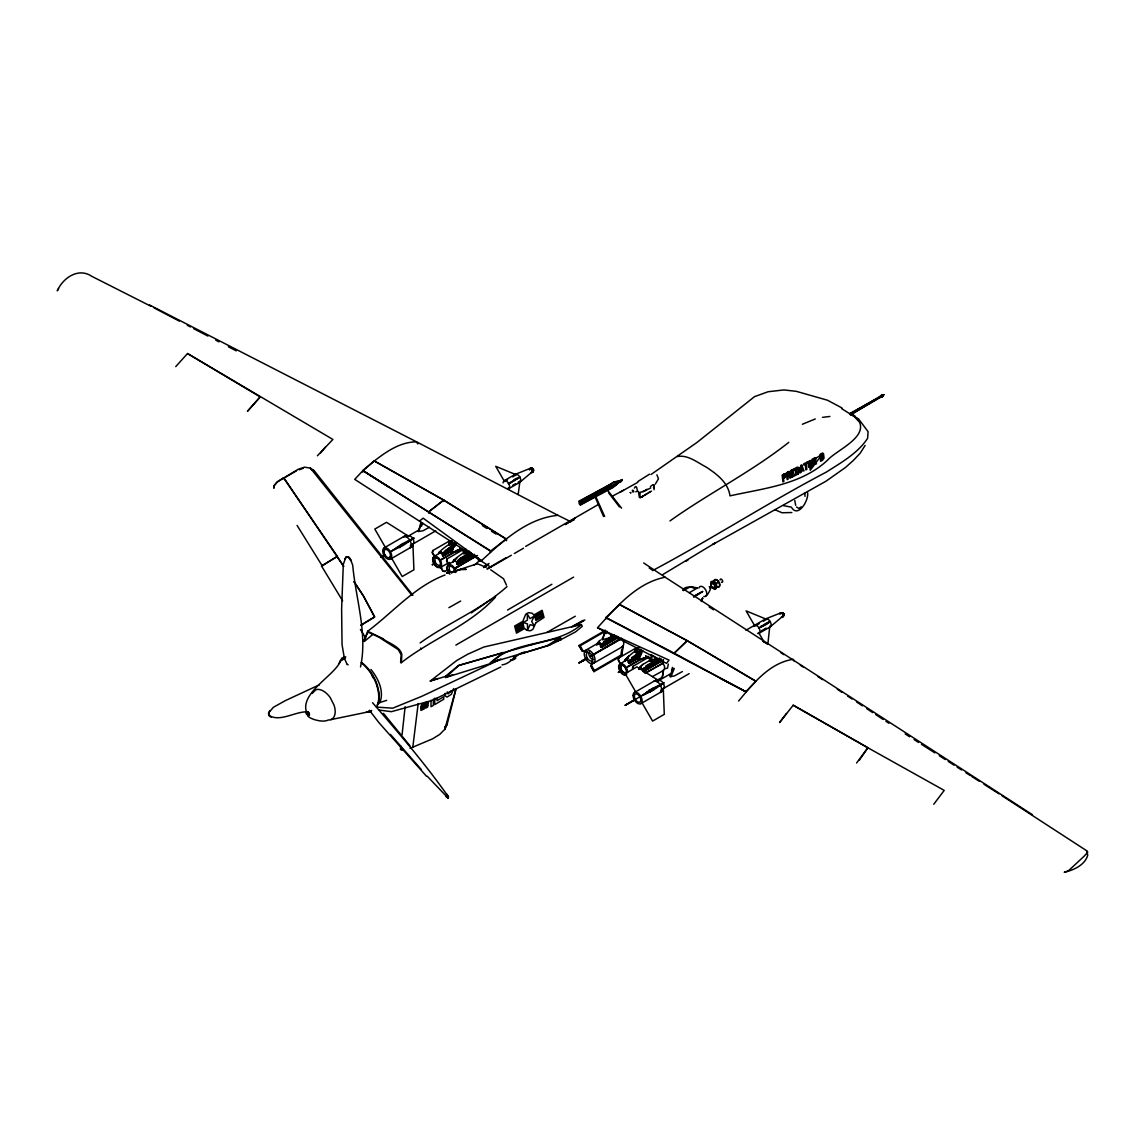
<?xml version="1.0" encoding="UTF-8"?>
<svg xmlns="http://www.w3.org/2000/svg" width="1145" height="1145" viewBox="0 0 1145 1145"><rect width="100%" height="100%" fill="white"/><g stroke="black" fill="none" stroke-linecap="round" stroke-linejoin="round"><path stroke-width="1.5" d="M362.765 472.112L362.765 470.638L374.186 460.963L443.716 500.107L506.534 539.095L506.534 540.597M429.017 513.103L429.017 511.629L443.716 500.107L506.147 539.181L506.147 540.512M443.716 501.424L443.716 500.107L374.386 460.92L362.951 470.581L354.721 479.369L491.076 567.39M555.168 641.472L561.322 639.425L575.534 631.897L582.247 626.372L581.388 624.555L483.748 647.054L467.618 654.282L456.726 660.508L430.277 681.032L437.719 678.527M431.021 700.196L430.978 706.708L433.311 705.42L433.454 699.051M434.842 698.135L434.699 704.619L443.688 699.294L443.773 696.718L437.046 700.711L437.104 698.121M807.554 492.393C809.214 500.122 797.879 518.742 791.381 507.135L783.294 505.603M447.28 691.909L448.11 693.899L451.502 690.578M453.663 688.56L451.373 694.285L447.108 697.076L445.047 695.888L445.147 693.312M653.595 487.899L653.752 484.936M654.067 489.702L654.31 485.251M801.486 467.346L801.156 472.384L800.212 472.885L800.799 465.371L801.758 464.884L801.529 466.688M400.635 662.511L401.351 662.64L401.852 654.783C400.764 646.238 385.149 641.658 382.874 638.638L367.674 631.253L363.766 641.157L367.974 632.14L378.78 637.107L398.317 649.659L401.122 654.74L400.635 662.511L401.351 662.64C431.407 639.168 469.078 625.757 495.227 597.432L495.642 595.743M592.223 661.767L593.21 663.47L623.181 646.295L621.663 655.641L593.997 671.614L590.977 666.404L592.223 661.767L593.64 663.227L594.312 662.597A7.643 4.423 60 0 0 594.312 656.357L593.64 654.954M382.831 639.425L382.874 638.638M454.794 572.271L454.679 570.353M615.752 636.062L600.137 644.635L601.211 647.197L600.438 646.238L617.284 636.334M643.032 664.329C635.604 670.512 641.887 665.66 643.461 671.6L642.688 670.641L643.347 671.528L663.341 659.992M621.248 639.01L590.977 655.985L619.331 639.125M405.144 706.651L402.081 734.632M269.862 710.515L268.545 713.163A6.383 5.181 70.7 0 0 268.903 715.21C279.18 722.524 294.895 711.703 306.416 711.861C308.52 710.315 311.011 715.897 308.105 715.596C295.668 694.557 334.798 676.223 340.566 660.851L344.373 658.361M400.807 746.096L400.435 749.374L402.095 750.347M622.293 480.385C621.792 478.295 622.078 482.889 619.13 482.117L612.99 487.541L580.773 504.773L579.141 503.829L579.155 501.138L614.35 482.059L618.815 481.315M418.197 703.445L412.801 747.227M529.591 469.064L529.591 470.037M508.208 487.956L508.666 488.743L519.801 482.317L532.783 471.397A3.292 1.904 0 0 0 533.112 469.321L530.006 468.462L515.207 474.359L504.072 480.786M709.242 586.77C713.435 585.324 707.567 595.357 706.25 595.758M714.122 580.973L714.122 580.93A3.95 2.29 60 0 1 718.216 581.345L719.246 583.12A3.95 2.29 60 0 1 718.216 586.941L717.543 586.87M714.051 583.463L715.582 582.275L713.364 581.374L711.303 582.605L713.22 584.293L715.539 583.721M759.049 633.299L770.184 626.873L783.166 615.953A3.292 1.904 0 0 0 783.481 613.877L780.718 612.918L765.59 618.915L745.939 630.251M518.17 494.525L519.959 481.172M767.851 644.292L769.798 626.029M656.801 680.431L662.325 677.239L663.298 670.584M621.091 653.523L621.649 650.145M620.819 655.212L621.663 655.641L622.622 646.51M449.284 544.662L449.842 543.76L452.69 545.406M463.725 553.636L464.183 552.033L467.031 553.679M467.99 554.824L463.711 552.362M574.117 519.916L569.809 521.848M636.191 652.85L635.217 652.106C635.332 649.687 641.243 653.122 639.969 654.554M640.127 653.609L639.554 654.511L635.275 652.049L635.217 649.745L638.881 647.626M653.022 661.066C651.891 658.232 647.841 660.193 650.532 661.123M653.995 662.211L649.716 659.749M690.163 586.913C709.7 591.392 684.452 582.519 682.935 590.434M634.402 488.128L635.332 486.625A1.56 0.902 60 0 1 636.677 487.398L637.507 491.176L635.718 491.777M306.316 712.863L306.545 711.804L307.948 714.666L306.703 713.421L307.175 711.56L307.461 713.135L307.991 711.889L308.849 714.995L307.833 715.367L306.617 714.136L306.345 712.118L307.275 713.049L307.576 711.66L307.919 713.693L309.078 713.163L308.077 714.151L309.422 714.237L308.034 714.537L309.336 715.138L307.833 714.766L309.436 714.723L308.077 714.365L309.293 713.707L308.019 713.922C306.889 709.814 305.958 716.312 306.745 713.235L306.545 711.804M610.714 637.965L611.487 638.595L614.378 635.847M610.886 638.595L613.806 637.493L614.593 635.962M653.151 662.984L656.658 661.18L656.643 657.874L652.965 659.992L653.151 662.984L655.856 661.767L656.643 660.25M621.005 666.376L620.891 668.165M344.588 558.846L346.792 556.928A6.383 3.435 -3.2 0 0 348.695 557.329L350.857 560.22L348.867 557.143L346.133 556.656L343.314 564.27L341.625 608.897L342.04 644.578L344.359 658.232L346.763 663.685M434.084 555.425L432.409 552.491L432.896 550.516L432.18 552.62L433.869 555.554L435.343 555.726L433.869 555.554M449.67 563.998L448.425 563.698L446.75 560.764L447.237 558.789L446.521 560.893L448.21 563.841L452.69 562.181M627.36 659.477L621.12 663.227L619.86 662.941L618.185 659.992L618.672 658.017L636.148 647.941M632.999 666.304L632.512 668.279L632.999 666.304L649.043 657.044M880.777 396.027L883.21 395.197L881.951 397L881.02 395.383L883.11 395.097L850.535 414.061M409.996 748.343L432.552 738.854L439.694 734.432L444.847 729.25L447.065 724.628L455.982 689.19M619.86 662.941L618.4 659.878L618.901 657.888M420.988 522.234L418.455 531.495L422.891 530.808L429.461 527.272M454.422 541.685L451.459 552.434L456.626 551.632L462.093 548.784M605.104 630.122L602.47 639.626L610.027 637.736M639.64 652.965L640.613 649.186M671.585 670.669L672.43 667.406M455.81 689.175L444.847 729.25M701.27 601.397L702.644 598.076L701.728 601.44M701.584 601.211L702.644 598.076M661.71 691.623L661.567 689.591L662.54 691.136L663.298 688.589L660.307 692.424A6.441 3.721 60 0 0 660.307 684.996A6.441 3.721 60 0 0 653.881 681.275L657.087 680.846M881.493 396.943L883.21 395.197M580.773 504.773L580.801 502.082L579.198 501.138M441.083 568.049L441.684 566.689L441.083 568.049L442.786 570.983L444.747 571.541L447.838 569.752M590.977 666.404L592.652 661.509M621.248 654.969L594.369 670.483L593.997 671.614L591.02 665.689M421.575 522.979L418.455 531.495M377.506 704.289L379.868 702.529C384.434 691.208 378.122 678.255 370.951 669.467M455.095 542.53L451.459 552.434M605.676 630.909L602.47 639.626M641.3 650.031L637.665 659.935L642.832 659.148L648.299 656.285M673.002 668.136L669.882 676.652L674.319 675.965L682.391 671.571M638.795 660.135L642.774 650.432M670.856 676.824L674.276 668.48M693.512 596.416L702.644 591.521L693.841 596.974M883.954 394.61L881.378 395.483M360.503 666.934C367.702 634.158 356.009 599.536 352.832 566.517C353.361 564.356 346.32 552.291 350.713 560.406M882.036 396.628L883.21 395.411L882.566 395.025M809.801 461.807L809.73 460.719L808.041 462.766L808.613 467.274L810.503 467.446C807.926 465.929 810.374 456.841 811.29 465.214L810.732 467.303L812.249 465.185L811.676 460.691L809.944 460.591L810.016 461.678M883.024 395.841L882.895 396.141M879.804 396.585L881.493 395.426L882.151 396.571L881.264 396.886M783.166 615.953L783.481 613.877A3.292 2.691 60 0 0 780.389 613.019L779.917 614.063A3.292 1.904 0 0 1 780.446 613.877M418.14 530.922L419.628 528.918M451.116 551.775L452.847 549.457M602.113 638.967L602.599 637.922M637.794 658.246L637.665 659.935M421.432 526.242L422.834 523.308M454.937 546.322L456.569 542.93M605.948 633.514L607.036 631.239M610.271 484.507L613.505 482.088L622.322 480.127L615.967 484.807L581.13 503.628M642.846 496.357L640.141 497.86L639.898 492.364M268.588 712.877L273.426 707.281L285.42 700.583L319.369 684.824M865.119 445.405L860.124 453.291L853.225 460.562L845.482 467.461L826.017 481.201L712.777 544.462L714.995 543.073L662.984 574.461M58.567 288.683L57.25 290.859C62.846 278.078 78.289 267.128 91.743 276.303L150.839 306.216M339.85 661.61L342.069 657.931L345.776 656.801M338.877 663.57L340.566 660.851M312.213 693.469L315.791 689.777A16.746 9.661 60 0 1 330.218 697.563L334.111 705.277A16.717 9.647 60 0 1 328.214 720.005C322.876 723.239 307.905 718.516 307.69 715.382M448.382 798.122L448.325 797.421A6.383 1.546 -40.2 0 0 448.196 798.165L446.049 796.634M856.617 762.971L867.867 747.757L944.21 790.394L933.747 804.262M859.451 759.994L867.896 747.742L793.213 705.191L779.559 722.567L786.472 713.449M445.577 677.496L458.601 665.588L503.285 652.478L490.532 663.585L445.577 677.496L452.561 674.763M582.605 660.322L581.961 661.195L583.034 661.066M655.326 484.12L658.461 478.839L656.901 474.803M815.183 463.711L816.442 463.882L815.326 461.821L814.438 462.351L815.183 463.711L810.274 470.223L809.959 467.775M815.855 462.809L820.121 457.156L819.863 454.637L821.537 453.62L820.836 455.195L822.325 460.347L820.65 461.349L820.121 457.156M1032.461 814.739L665.13 577.209C636.806 582.776 616.11 607.136 597.561 627.703L666.562 663.356L669.038 660.121L597.561 627.703M882.566 396.113L883.11 395.411L882.094 395.297M578.955 662.941L586.598 658.017L587.027 658.761L578.955 662.941L585.095 659.391M317.408 455.767L332.894 439.437L187.522 353.547L175.729 366.629M320.571 452.948L325.309 447.137M430.277 681.032L445.19 676.523L458.73 665.359L531.81 644.707M497.703 660.178L490.332 662.855C515.05 639.354 555.211 647.097 581.388 624.555M260.216 396.9L247.463 411.284L260.201 396.929L187.537 353.533M618.615 481.558L622.007 479.569M451.917 543.36C449.183 543.388 436.889 553.006 439.322 553.221L441.483 551.861M599.665 643.189C595.185 646.782 598.377 640.499 600.653 640.041M628.705 656.056C617.012 668.909 634.988 648.099 637.908 650.746M639.711 667.721L642.903 664.429L652.235 659.019M570.84 521.748L557.958 515.336C527.63 518.141 502.941 540.798 481.487 560.678L423.149 518.17L419.714 520.846M738.611 701.012C753.181 683.622 769.311 662.955 793.17 659.291L794.358 661.338M599.565 643.118L596.631 644.75L599.894 642.674M444.632 727.161L447.065 724.628M669.997 675.206L671.07 674.09M783.108 614.278L783.524 613.777A3.292 2.605 35.1 0 0 782.679 613.391M439.523 551.79L438.549 553.479L440.725 552.033M439.623 551.962C444.503 557.558 447.724 545.435 453.32 546.122M455.18 560.563L452.89 561.766L453.964 560.234L456.712 562.052L459.975 558.817L470.724 552.62M597.604 643.061L596.745 644.621M597.704 643.232C603.415 648.528 608.009 634.96 614.464 635.604M625.628 659.348C630.909 665.045 634.745 651.777 640.842 652.621M658.246 659.119L642.388 669.138L661.08 658.676M283.645 477.966L277.004 482.174L273.913 485.881L273.884 488.257L274.213 485.58L277.548 481.63L283.645 477.966L337.389 556.413L322.174 565.773L297.07 525.398M412.901 595.243L314.274 470.781L310.409 468.105L304.413 467.174L297.943 469.407L282.815 478.624L296.526 470.81M470.037 553.722C472.041 554.552 466.931 552.777 465.757 551.246M481.859 560.349L479.025 561.336M532.525 469.922L533.141 469.221A3.292 2.333 -75 0 0 530.736 468.405M801.228 506.834L798.809 508.409L796.548 507.049M605.762 619.016L605.762 617.685L619.517 604.646L687.215 640.685L755.986 681.232M622.336 646.653L623.009 646.038A7.643 4.423 60 0 0 623.009 639.783M710.773 588.129L709.843 588.029M638.066 481.401L649.501 474.187M367.674 631.253C393.136 612.203 414.647 586.512 445.033 574.976M617.298 484.135L612.16 487.584M650.36 486.596L652.793 484.678M443.716 500.107L428.96 511.6L428.96 512.917M490.489 552.462L490.489 551.131L506.147 539.181M669.968 520.932C708.583 493.352 751.435 471.926 788.79 442.342M490.718 599.608L471.268 612.904M413.917 538.15L402.825 545.607L391.733 550.96L401.895 544.018L413.917 538.15L390.431 551.704M662.54 683.837L663.37 683.236L652.278 688.574L642.102 695.502L653.194 690.163L662.54 683.837L660.694 685.139M664.286 682.706L634.373 699.981M412.057 539.352L412.916 538.722L402.21 544.905L413.001 538.68L411.942 539.152M660.379 684.595L663.37 683.236M374.386 460.92C386.652 451.373 400.335 442.013 416.479 441.813L557.958 515.336M609.712 488.7L611.373 487.484M650.789 487.899L642.96 491.792M372.239 634.945L364.267 641.515M454.121 546.222L453.964 547.167M644.692 490.776L646.853 489.273M635.06 699.838L625.184 705.277L634.831 699.452M384.219 555.611L381.872 557.171M646.481 692.453L652.722 688.36M521.676 653.666L549.657 645.064L561.036 639.568L560.105 637.579L546.924 645.894M759.994 627.317L764.23 624.469A41.563 33.935 60 0 1 769.798 621.663M572.529 519.773L565.244 524.61L575.334 517.955M532.783 471.397L533.212 469.35A3.292 1.904 -60 0 0 531.165 468.577M644.893 495.012L647.311 493.438M342.627 600.839L321.516 566.002L337.059 556.499L343.672 566.374M641.486 497.145L650.274 491.706M420.115 642.932C448.081 622.78 481.387 609.67 507.049 586.569M686.07 561.207L688.116 559.905M653.609 689.891L642.631 695.344M603.487 491.119L598.949 493.738M442.786 570.983L444.961 571.412M513.303 658.361L515.193 656.786L513.389 656.758M662.325 677.239L663.513 670.455L652.535 676.538M360.718 625.471L374.529 617.055L363.466 596.015L354.077 581.76L363.466 596.015L374.658 616.826L361.119 624.984M435.114 555.855L439.852 553.006M809.4 462.05L809.2 461.034M811.676 460.691L814.467 459.016L814.438 462.05L815.941 459.918L815.741 458.258L819.949 455.724M432.409 564.986L435.114 562.911M446.75 573.259L449.67 571.57M637.865 482.288L620.146 492.164M650.99 474.517L696.861 442.542L754.526 396.642L768.123 391.733L783.939 389.93L796.29 391.332L827.477 400.22L841.947 407.949M641.286 497.188L643.562 495.842M445.534 552.949L442.299 554.838C442.213 557.787 446.851 551.933 452.418 550.444L443.015 556.055M598.148 504.616L525.641 546.437M452.847 544.447L453.019 547.439L442.299 553.736L442.385 554.896L453.32 548.569M441.083 559.461L457.685 549.886M470.466 553.965L456.64 562.009L457.47 564.399L474.545 554.552M477.522 555.497L455.638 568.135L476.334 555.668M455.638 568.135L459.073 565.63M486.854 568.893L505.99 557.787M507.564 610.013L551.876 584.279M638.838 651.834L639.01 654.825L628.29 661.123L629.135 663.327L628.362 662.368L639.311 655.956M456.798 558.545C445.534 566.145 466.087 549.915 466.244 551.632M850.692 414.59L880.791 397.158M850.535 414.948L881.621 396.113L849.762 413.617M625.385 659.434L628.462 657.645M386.208 548.827L384.906 549.586L383.99 547.983L406.561 534.958L407.348 536.633L418.97 529.92M507.578 479.812L504.53 481.587L495.728 466.33L516.28 474.803M512.616 476.907L513.575 476.363M514.506 475.819L515.851 475.046M380.798 557.257L385.292 554.667M519.959 476.921L508.208 483.705L514.32 480.714A41.563 33.935 60 0 0 515.808 479.898M531.867 470.051L533.241 469.25M512.616 485.408L515.551 483.705M518.184 482.188L519.529 481.415M435.744 530.851L411.942 544.591L412.057 546.652L412.916 544.032A4.594 2.648 60 0 0 412.601 538.207A4.594 2.648 60 0 0 407.806 536.547M432.681 550.645L449.928 540.683M449.398 545.349L449.226 542.358L451.674 540.955M451.874 541.07L449.427 542.472L449.427 544.848M451.874 541.614L449.427 543.031L453.806 545.564M455.295 543.045L452.647 544.333L453.019 547.439M453.177 545.864L445.505 550.301L442.385 553.779M452.533 550.702L443.015 555.869M441.297 559.848L460.118 548.999M447.008 558.917L462.838 549.786M466.001 549.228L463.553 550.63L463.553 553.006L468.305 555.439M469.421 551.203L466.974 552.606L467.174 555.096M469.421 551.761L466.974 553.164L459.66 548.942M455.066 560.32L453.005 561.823M470.581 552.377L459.846 558.574L456.712 562.052M472.141 554.137L456.64 563.125L457.356 564.342L472.885 555.182M456.712 563.168L472.255 554.194M457.356 564.342L474.545 554.352M455.409 567.748L475.762 555.998M477.293 563.197L474.23 564.9M484.421 566.145L489.044 563.483M483.491 567.605L487.97 565.015M487.698 568.893L511.328 555.253M514.334 553.522L523.537 548.197M851.279 413.631L879.961 397.086M882.895 395.383L884.183 394.639M455.867 645.093L573.602 577.109M516.409 628.219L522.964 624.454M516.81 629.764L523.365 626.014M546.924 632.426L575.291 616.225M605.075 630.48L578.955 645.565L581.961 650.789L586.598 652.035L586.04 650.074L586.927 649.802A7.643 4.423 60 0 1 592.323 652.922L593.21 654.21M582.605 651.104L578.955 645.565L580.114 645.809L605.505 631.153M599.636 642.231L585.61 650.317L586.598 652.035M603.587 641.558L614.636 635.074M689.261 592.709L696.961 588.244L691.78 587.342M618.286 637.35L601.211 647.397L618.014 637.364M590.977 655.985L621.663 638.28M693.727 596.659L702.644 591.521M714.594 584.623L718.015 582.59M637.865 648.442L635.418 649.859L635.418 652.221M637.865 649L635.418 650.417L641.272 653.795M641.086 650.303L638.638 651.72L639.01 654.825M626.845 659.677L624.555 660.865L626.73 659.42M628.562 658.618L624.555 660.865L625.385 660.55M631.496 657.674L639.168 653.251M638.538 657.888L629.02 663.442L638.237 657.931M621.549 670.04L618.4 672.373L618.672 671.7M641.286 658.647L627.446 666.633M618.4 672.373L621.764 670.426M627.288 667.234L643.905 657.645M653.222 655.899L649.544 658.017L649.544 660.393L654.296 662.826M653.423 656.013L649.745 658.132L649.916 661.123M645.651 655.77L653.165 660.107L656.844 657.989L650.789 654.496M656.643 658.432L652.965 660.55L645.651 656.328M639.711 668.823L638.881 669.138L641.057 667.692M641.057 667.893L638.881 668.952M645.837 665.946L659.649 657.974M642.631 670.512L661.323 659.806M643.347 671.714L663.599 659.978M645.079 673.017L663.513 662.883L645.293 673.389M634.373 692.539L656.944 679.515M656.743 681.747L657.831 681.118M635.675 691.795L625.184 673.632L636.892 666.877L658.69 680.617L670.87 673.589M759.149 623.696L754.913 626.129L746.111 610.886L766.663 619.359L765.347 620.118M763.486 621.191L764.431 620.647M662.44 683.637L663.298 683.279M625.184 705.277L634.173 700.096M758.591 628.261L770.342 621.477M782.35 613.849L783.624 613.806M761.525 630.809L764.459 629.12M765.189 628.691L766.191 628.118M689.161 673.646L662.325 689.147L663.37 690.664L640.799 703.688M849.604 413.975L880.305 396.313M584.852 619.96L573.072 626.644M583.392 620.876L573.731 626.1M432.18 564.6L433.869 563.641M446.521 572.872L448.425 572.285M621.334 670.684L619.86 671.013M880.305 397.444L882.151 396.571M663.513 662.883L662.325 663.055M535.245 617.427L541.857 613.691M535.66 618.987L542.272 615.251M448.897 607.68L460.691 601.039M524.639 652.063C515.794 653.709 510.627 664.143 502.04 664.83M648.7 492.665L651.505 491.105M441.455 566.818L449.355 562.438M571.512 626.83L583.249 620.347M595.915 496.286L579.957 504.873M590.147 496.243L593.167 494.583M596.187 492.922L599.207 491.262M618.744 481.902L622.207 479.798M683.393 590.577L690.478 586.727M580.028 501.095L609.169 485.194L610.915 484.478L612.146 486.553M583.063 500.022L588.73 497.002M580.801 502.082L619.03 481.544M652.535 570.611C711.389 539.295 767.451 503.013 826.49 471.998C841.289 462.48 857.734 453.334 867.595 438.335L868.11 431.722L858.507 418.855L851.179 414.519M611.945 496.386L623.553 490.275M380.913 556.642L383.947 555.139M322.174 565.773L323.606 565.058M321.516 566.002L323.005 565.258M500.823 659.019L490.532 663.585M677.31 456.569C687.73 454.393 697.405 462.58 706.236 467.103C716.799 474.102 728.077 482.374 730.009 495.871C763.486 488.328 801.285 484.879 827.577 460.133C836.236 450.328 866.35 438.249 859.594 422.276L854.199 416.522L841.661 408.636M761.64 626.759L764.688 625.27A37.814 30.872 60 0 0 769.025 622.565M500.794 666.991L432.667 700.253L391.418 711.675L379.339 710.086M498.676 660.107L421.632 696.389L392.735 708.168L377.091 707.138M622.193 646.753L623.181 646.295M802.373 424.265L815.269 418.956M644.306 490.962L639.797 492.565M299.246 469.779L303.325 468.248M531.709 469.736L533.212 469.35A3.292 2.333 15 0 1 532.726 471.84M476.978 563.855L451.76 572.071L460.92 569.437L466.115 569.366L460.92 569.437L453.148 571.57M553.407 642.102L561.036 639.568M379.868 702.529L386.652 700.368M531.165 472.327L532.31 472.441A3.292 2.691 60 0 0 533.112 469.321A3.292 2.605 84.9 0 0 530.35 468.362M781.978 616.525A3.292 1.904 -60 0 1 781.534 616.883L782.693 616.998A3.292 2.691 60 0 0 783.624 614.793M549.657 645.064L490.332 662.855M782.679 614.092L783.481 613.877A3.292 2.333 15 0 1 783.108 616.396M476.449 563.555L478.581 561.308L478.381 558.03M531.738 644.735L560.105 637.579M578.297 625.771L581.388 624.998M330.833 719.632L371.066 711.317A29.842 17.232 60 0 1 366.414 711.961M791.839 512.531L782.064 512.76L775.065 509.797M510.412 659.878L513.876 659.692L515.765 658.117L513.962 658.074M445.19 676.523L447.652 676.165M385.292 547.238L374.816 529.076L386.509 522.32L408.321 536.075L403.498 536.733A6.441 3.721 60 0 1 409.939 540.44A6.441 3.721 60 0 1 409.939 547.882L412.916 544.032L413.917 569.781L402.21 576.536L390.803 556.799L389.515 557.543L390.431 559.132L413.001 546.108L412.057 544.533L412.171 546.58M822.468 417.367L829.896 416.451M596.631 644.563L597.461 644.42M662.425 670.941L664.386 669.338L664.572 666.29L661.195 660.207M452.819 547.324L453.62 547.439M467.346 555.726L470.667 553.808L467.761 555.611L466.974 554.981M638.81 654.711L639.611 654.825M581.961 650.789L587.027 651.777M463.611 552.935L464.183 552.033M635.275 652.049L635.847 651.147M715.324 585.667A1.803 1.045 60 0 0 715.654 585.811L715.954 585.839A1.803 1.045 60 0 0 716.555 584.537M716.784 587.313L714.738 588.501L714.222 585.997L715.954 584.78L715.024 583.191A3.95 2.29 60 0 0 710.93 582.776L710.83 583.564A3.95 2.29 60 0 0 711.202 585.396M882.237 394.996L882.981 395.168M408.321 536.075L405.731 535.431L407.448 536.561M477.866 563.941L486.153 567.333M664.859 668.68L667.478 668.193L668.322 664.129M311.125 469.55L314.274 470.781M720.949 678.799L745.882 691.666L605.762 617.685M149.494 304.956L416.479 441.813L417.825 443.945M228.37 346.778L236.228 350.857M605.891 617.441L674.248 653.208L687.215 640.685L755.9 681.347L745.767 691.766L674.19 653.18L687.215 640.685L619.688 604.417M154.017 307.862L179.35 321.13M187.279 325.28L190.442 326.94M193.605 328.601L207.86 336.058M215.79 340.208L218.953 341.868M346.949 664.186L348.152 664.859M793.184 705.234L867.81 747.757M449.226 542.358L453.806 545.006M459.66 548.383L467.174 552.734M635.217 649.745L641.272 653.237M449.384 544.075L452.232 545.736M635.375 651.462L639.654 653.938M456.783 563.297L457.356 564.156M271.25 717.185L269.232 716.011L268.717 712.863M798.895 467.489L797.049 467.317L798.509 472.012L797.922 474.087L799.553 472.026L798.909 467.489M815.727 458.258L814.768 457.685L814.081 459.245M490.69 569.781L503.528 578.74L506.462 585.152M491.577 531.309L496.057 534.1M362.765 470.638L490.904 551.06M482.374 525.627L486.825 528.417M762.828 641.257L767.336 644.12M780.847 652.722L783.853 654.639M971.919 776.596L979.447 781.377M983.97 784.253L999.027 793.843M1002.032 795.761L1086.548 850.649L1087.75 852.252L1084.143 856.188L1068.357 870.873L1064.249 872.247C1073.48 870.3 1085.074 864.976 1087.75 855.172L1086.548 850.649M905.18 733.916L909.631 736.765M914.082 739.598L918.533 742.447M921.496 744.35L934.85 752.88M939.301 755.729L945.226 759.521M948.189 761.411L954.128 765.203M957.091 767.107L961.542 769.955M965.994 772.803L970.445 775.637M709.113 606.922L713.535 609.77M490.489 551.131L362.951 470.581L388.47 487.011M800.298 665.188L803.26 667.106M818.088 676.752L822.539 679.643M623.066 671.943L624.669 672.73A4.093 2.362 60 0 0 626.344 671.757L626.458 669.982A4.093 2.362 60 0 0 624.254 666.118M405.616 535.502L407.348 536.633M643.705 562.982L665.13 577.209M649.201 567.992L652.077 569.881M837.338 689.304L841.761 692.21M847.658 696.103L852.08 699.022M856.503 701.928L862.4 705.821M866.822 708.726L872.719 712.619M875.667 714.552L883.038 719.418M885.987 721.35L888.935 723.296M624.283 666.204L622.665 665.417A4.093 2.362 60 0 0 620.933 666.304M594.369 654.525L593.94 653.781M448.253 798.208L427.271 776.267M438.649 558.116L437.419 557.085A6.312 3.65 60 0 0 433.955 556.584M451.803 573.13L451.015 572.471A4.093 2.362 60 0 1 449.341 569.566L449.226 567.662A4.093 2.362 60 0 1 451.431 566.331L453.005 567.462M638.337 491.463L639.411 497.445M622.121 673.489L619.073 668.208A5.653 3.263 60 0 1 623.796 665.445L626.859 670.755A5.653 3.263 60 0 1 622.121 673.489M632.741 491.806C635.718 492.922 631.353 487.698 632.57 491.548M372.526 702.686C398.861 733.186 425.41 764.001 448.554 796.992L446.693 794.029M426.427 776.167L378.866 722.595L369.42 710.258M421.403 769.669L390.445 734.403M310.409 468.105L411.957 595.343M383.475 713.349L409.967 745.839M628.29 662.225L629.135 663.327M600.438 646.238L601.211 647.197M607.265 489.86L621.563 508.18M608.567 492.736L619.416 506.92M662.44 691.208L661.352 689.705L661.495 691.752M283.745 477.708L343.657 566.245M716.197 583.635L715.954 583.292A1.803 1.045 60 0 0 714.094 583.106L714.337 584.093M531.967 469.293L532.568 470.323M586.04 659.334L586.927 660.622A7.643 4.423 60 0 0 592.323 663.742M410.311 545.535L411.341 547.067M360.432 629.464L365.742 638.151M441.297 567.934L443 570.854M758.591 632.512L764.058 641.973M642.102 702.944L652.593 721.092L664.286 714.337L663.298 688.589M592.223 654.783L592.652 655.527M580.114 645.809L583.034 650.861M591.45 665.431L594.369 670.483M420.587 648.07L421.031 648.914M371.61 674.892L373.127 677.854M585.61 658.59L584.938 657.187A7.643 4.423 60 0 1 584.938 650.947M560.392 637.421L561.322 639.425M595.901 496.887L604.617 516.381M595.042 496.916L603.572 516.524M653.337 663.098L653.165 660.107M611.086 638.71L610.915 635.718M463.925 553.751L463.754 550.745M795.689 505.346L794.787 500.494M455.867 572.486L455.595 570.911A6.34 3.65 60 0 0 453.062 566.36L451.745 565.372A6.34 3.65 60 0 0 447.094 566.646A6.34 3.65 60 0 0 449.885 574.203M441.269 562.624L441.526 564.213A6.312 3.635 60 0 1 435.544 565.916A6.312 3.635 60 0 1 433.926 556.527M435 561.293L434.885 559.375A4.036 2.333 60 0 1 437.075 558.13L438.678 559.189A4.036 2.333 60 0 1 440.353 562.095L440.453 563.998A4.036 2.333 60 0 1 438.277 565.258L436.689 564.199A4.036 2.333 60 0 1 435.014 561.322M809.272 462.351L809.787 466.444M813.079 459.846L814.209 462.179L812.893 466.001L812.106 459.288L813.78 458.286L813.866 459.374M410.969 545.149L411.112 547.195M662.425 689.09L662.54 691.136M804.835 493.223L805.007 496.357M532.568 472.212A3.292 2.605 35.1 0 0 533.112 469.321A3.292 1.345 -48.4 0 0 531.581 468.877M530.121 468.892A3.292 2.333 15 0 1 533.112 469.321A3.292 2.333 -75 0 1 532.983 470.251M532.654 471.139A3.292 2.333 -75 0 1 531.581 472.513M531.967 472.556A3.292 2.605 84.9 0 0 533.112 469.321A3.292 2.691 60 0 0 530.006 468.462L529.749 468.706A3.292 2.605 35.1 0 1 533.112 469.321A3.292 1.345 -11.6 0 1 532.726 470.881M531.91 469.121A3.292 1.904 0 0 1 533.112 469.321A3.292 1.904 -60 0 1 532.94 469.908M532.668 470.08A3.292 1.345 -48.4 0 0 533.112 469.321A3.292 1.345 -11.6 0 0 531.938 469.364M532.196 471.282A3.292 1.904 -60 0 1 531.81 471.754M503.113 482.889A4.594 2.648 60 0 1 503.228 481.988M503.557 481.258A4.594 2.648 60 0 1 508.666 483.433A4.594 2.648 60 0 1 507.994 488.958M514.692 474.831A4.594 2.648 60 0 1 519.801 477.007A4.594 2.648 60 0 1 519.129 482.532M519.529 477.293A41.563 33.935 60 0 1 516.767 479.297M399.261 546.609A4.594 2.648 60 0 1 399.777 547.682M513.847 479.912A37.814 30.872 60 0 1 516.796 478.209M511.643 482.317A37.814 30.872 60 0 1 510.641 482.832M438.678 558.102A6.312 3.635 60 0 1 441.269 562.567M448.912 572.686A5.653 3.263 60 0 1 447.409 567.147L448.482 565.487L450.457 565.387A5.653 3.263 60 0 1 455.295 572.328M453.034 567.39A4.093 2.362 60 0 1 454.751 570.353M371.667 710.515A29.369 16.946 60 0 1 368.676 711.145M342.727 659.677A29.369 16.946 60 0 1 345.318 658.246M361.877 662.683A29.369 16.946 60 0 1 377.392 685.383L378.966 692.296A29.369 16.946 60 0 1 376.361 706.909M361.133 662.683A29.842 17.232 60 0 1 376.92 685.769M376.877 685.855A29.842 17.232 60 0 1 377.406 704.747M769.898 621.85A37.814 30.872 60 0 1 769.469 622.207M753.61 626.53A4.594 2.648 60 0 1 759.049 627.99A4.594 2.648 60 0 1 757.589 633.428M782.622 613.892A3.292 1.345 -11.6 0 1 783.481 613.877A3.292 2.605 35.1 0 1 782.951 616.754M783.108 615.423A3.292 1.345 -11.6 0 0 783.481 613.877A3.292 2.333 15 0 0 782.622 613.534M783.209 614.378A3.292 1.345 -48.4 0 0 783.481 613.877A3.292 2.333 -75 0 0 781.119 612.947M780.718 612.918A3.292 2.605 84.9 0 1 783.481 613.877A3.292 1.904 0 0 0 782.593 613.706M783.395 615.438A3.292 2.605 84.9 0 1 782.35 617.098M783.166 615.409A3.292 2.333 -75 0 1 781.963 617.069M780.131 613.262A3.292 2.605 35.1 0 1 781.806 613.119M782.922 615.309A3.292 1.904 -60 0 1 782.579 615.838M781.534 613.133A3.292 1.904 -60 0 1 783.481 613.877A3.292 1.345 -48.4 0 0 781.963 613.434M765.59 618.915A4.594 2.648 60 0 1 770.456 622.093A4.594 2.648 60 0 1 769.512 627.088M658.69 680.617A4.594 2.648 60 0 1 663.57 683.808A4.594 2.648 60 0 1 662.626 688.789M648.972 690.177A4.594 2.648 60 0 1 650.16 692.238M760.552 626.587A37.814 30.872 60 0 1 761.511 625.986M627.574 672.344A6.312 3.65 60 0 0 622.808 664.086L621.549 663.699A6.312 3.65 60 0 0 618.958 665.173L618.672 666.49A6.312 3.65 60 0 0 619.96 671.213A6.34 3.65 60 0 0 626.644 674.519M623.023 671.929A4.093 2.362 60 0 1 620.819 668.093M720.105 579.957A1.803 1.045 60 0 1 721.379 579.227A1.803 1.045 60 0 1 722.667 581.431A1.803 1.045 60 0 1 721.379 582.175M711.045 585.41A4.222 2.433 60 0 1 713.378 581.588A4.222 2.433 60 0 1 716.441 587.972A4.222 2.433 60 0 1 711.517 586.397M713.936 580.773A4.222 2.433 60 0 1 717.342 580.229A4.222 2.433 60 0 1 719.804 585.353A4.222 2.433 60 0 1 716.827 586.784M593.683 659.592A4.623 2.662 60 0 1 589.732 656.715A4.623 2.662 60 0 1 589.217 651.848M698.908 588A5.668 3.278 60 0 1 705.621 589.804A5.668 3.278 60 0 1 703.817 596.516M712.233 587.17A3.95 2.29 60 0 0 714.351 588.716L715.024 588.788A3.95 2.29 60 0 0 715.611 584.036M420.931 708.111L420.916 710.458L424.437 708.726L424.451 707.782L421.804 709.084L424.466 704.018L421.832 704.375L420.931 706.694L423.206 704.633L423.578 705.449L420.931 708.111M424.981 706.107L425.84 708.025L427.6 707.166L428.516 702.028L425.883 702.386L424.981 706.107M425.854 706.093L426.226 706.909L427.615 705.234L425.854 706.093M425.868 703.746L426.241 704.547L427.629 702.873L425.868 703.746M535.817 622.794L533.098 628.963A8.702 7.042 76.7 0 1 529.863 630.795L526.457 630.179L524.639 628.462L516.495 633.142L514.663 626.029L522.821 621.363L525.584 614.507A9.99 7.371 -80.8 0 1 528.775 612.661L532.139 613.233L533.956 614.951L542.143 610.299L544.047 617.456L535.817 622.794M801.686 469.708L801.586 470.953L804.005 470.896L801.987 465.543L801.686 469.708M630.265 492.593L630.981 492.908L630.308 492.536M611.731 637.822L611.731 637.822M433.468 557.873L433.068 558.875A5.653 3.263 60 0 0 437.819 567.09L439.794 566.975L440.868 565.329A5.653 3.263 60 0 0 436.13 557.1L433.468 557.873M822.453 455.996L822.539 460.218L824.056 458.1L823.498 453.606L822.496 453.019L821.752 453.492L822.453 455.996M784.883 476.349L784.525 477.98L786.114 475.891L784.955 473.658L784.139 474.102L784.883 476.349M789.206 473.901L788.762 475.733L790.351 473.644L789.177 471.411L788.361 471.84L789.206 473.901M534.085 616.282L531.695 621.463L534.185 625.785L530.106 624.683L527.559 629.893L527.459 623.896L523.308 622.479L527.401 620.132L527.315 614.078L530.02 618.615L534.085 616.268M614.493 636.563L613.777 637.235L614.493 636.563M656.743 660.951L656.042 661.638L656.743 660.951M805.264 464.484L805.894 469.894L806.853 469.393L806.152 464.04L805.264 464.484M883.024 395.297L882.237 395.769L883.11 395.411M520.388 624.311L516.051 626.816L517.168 631.167L523.866 627.331L522.75 622.98L520.388 624.311M541.485 612.289L534.744 616.096L535.903 620.461L542.644 616.654L541.485 612.289M783.896 474.23L782.121 475.175L782.951 481.916L783.896 481.415L783.452 478.553L784.296 478.109L783.151 475.762L783.896 474.23M788.132 471.969L786.357 472.914L787.188 479.655L788.132 479.154L787.703 476.291L788.533 475.848L787.388 473.5L788.132 471.969M790.909 470.481L791.496 477.379L792.454 476.892L791.596 470.123L790.909 470.481M789.721 475.533L788.776 476.034L790.007 478.166L790.952 477.651L789.721 475.533M797.679 474.202L795.889 475.132L795.016 468.362L796.82 467.432L796.118 469.865L797.679 474.202M794.473 468.648L791.839 470.008L791.925 471.096L794.544 469.751L794.473 468.648M807.468 461.936L803.647 463.911L803.733 464.999L807.554 463.024L807.468 461.936M793.285 472.141L792.082 472.756L792.254 473.901L793.456 473.286L793.285 472.141M795.16 474.273L792.512 475.619L792.683 476.764L795.331 475.418L795.16 474.273M854.871 416.222L852.309 414.433L854.871 416.222M309.136 715.453L307.318 714.637L309.136 715.453M382.659 550.931A6.441 3.721 60 0 0 389.486 559.433A6.441 3.721 60 0 0 389.486 550.33A6.441 3.721 60 0 0 382.659 550.931M383.961 551.69A4.594 2.648 60 0 0 388.842 557.758A4.594 2.648 60 0 0 388.842 551.246A4.594 2.648 60 0 0 383.961 551.69M633.042 695.487A6.441 3.721 60 0 0 639.869 703.989A6.441 3.721 60 0 0 639.869 694.886A6.441 3.721 60 0 0 633.042 695.487M634.33 696.246A4.594 2.648 60 0 0 639.211 702.3A4.594 2.648 60 0 0 639.211 695.802A4.594 2.648 60 0 0 634.33 696.246M586.34 654.897A4.623 2.662 60 0 0 591.249 660.994A4.623 2.662 60 0 0 591.249 654.453A4.623 2.662 60 0 0 586.34 654.897"/></g></svg>
